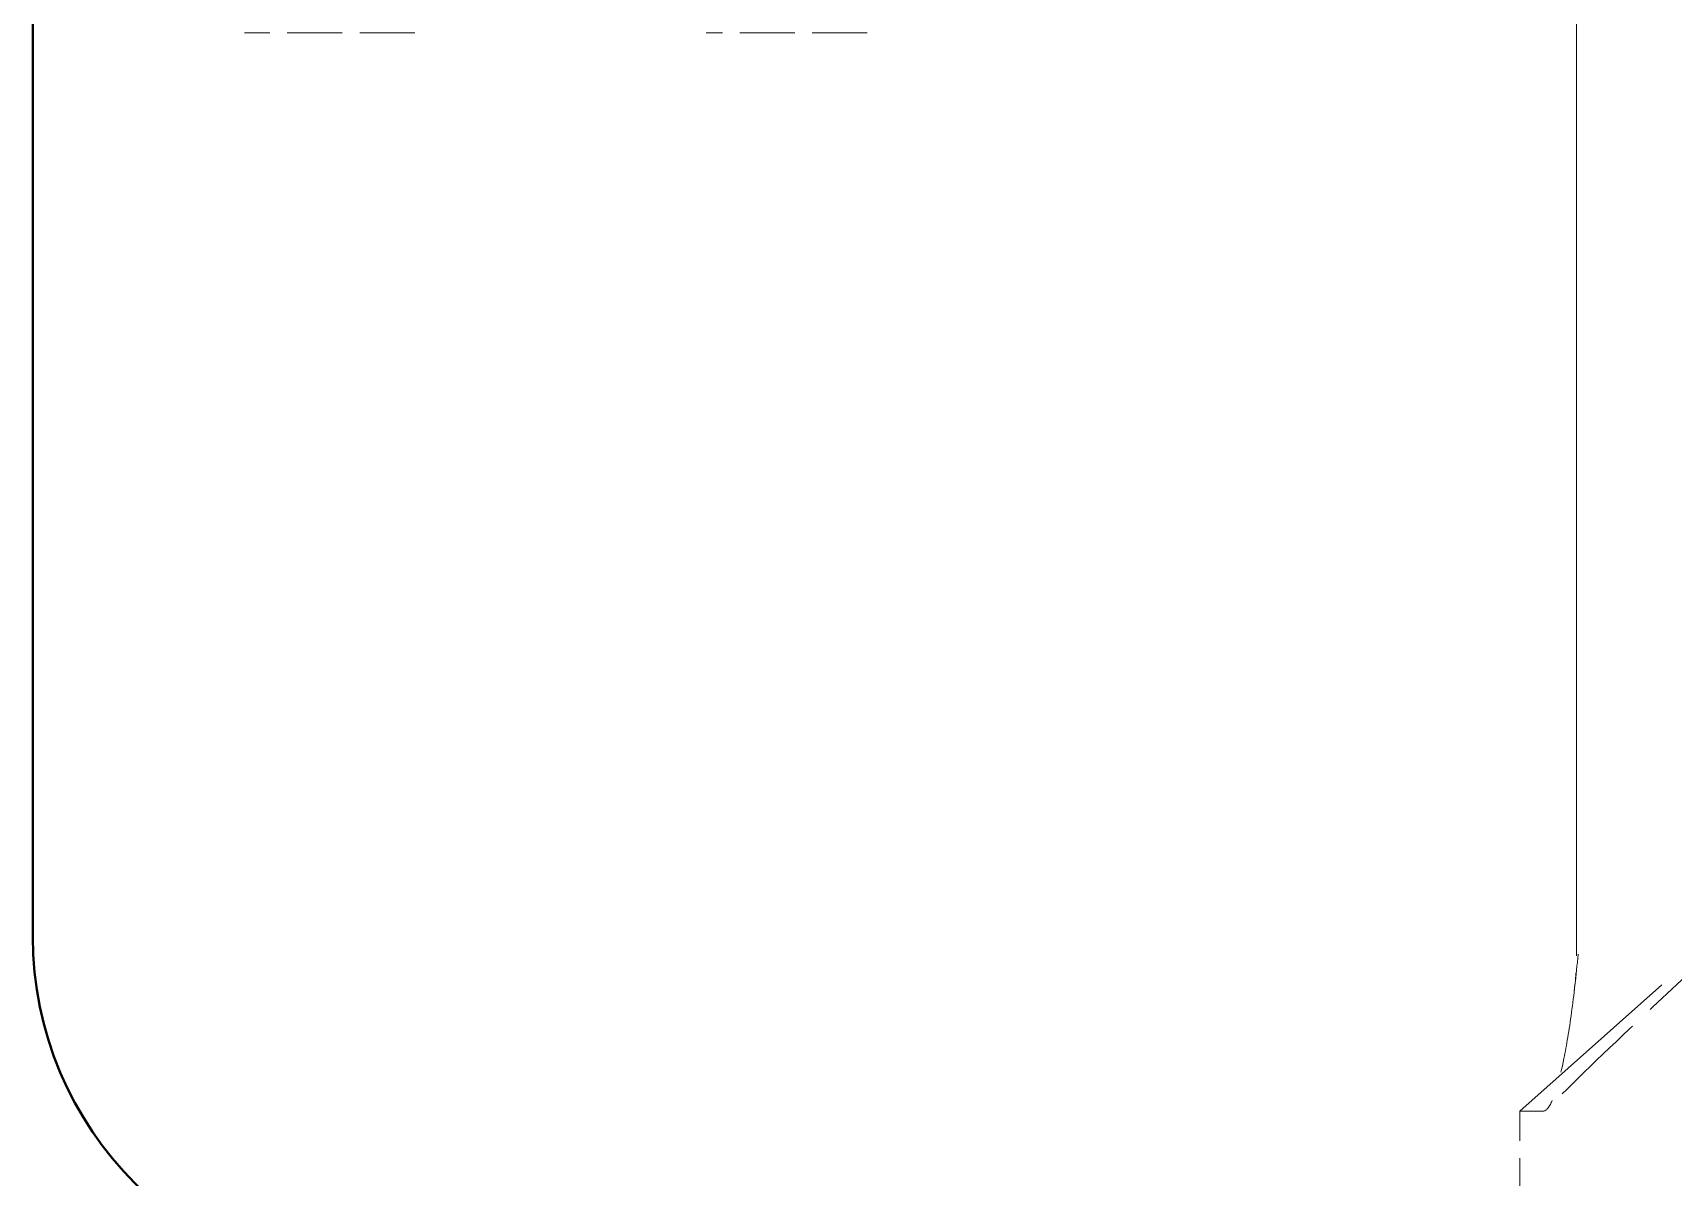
# Model space of a CAD drawing. Header units: millimetres. Extents: x 0 to 51860, y 0 to 5940.
# Drawn here: x 6029.64 to 6039.04, y 1710.37 to 1716.92 of the extents above; entities that cross this region are included whole.
import ezdxf

# ---------------------------------------------------------------- set-up
doc = ezdxf.new("R2010")
doc.units = ezdxf.units.MM
doc.header["$LTSCALE"] = 10
doc.linetypes.add('DASHED', pattern=[0.2067, 0.1654, -0.0413])
doc.layers.add('가려진 것(ISO)', color=2, linetype='DASHED', lineweight=18)
doc.layers.add('가시적인 것(ISO)', color=3, linetype='Continuous', lineweight=40)

msp = doc.modelspace()

# ---------------------------------------------------------------- linework, layer by layer
at = {"layer": '가려진 것(ISO)', "ltscale": 6.872272}
msp.add_line((6038.4868, 1711.6651), (6038.4868, 1747.7463), dxfattribs=at)
at = {"layer": '가려진 것(ISO)', "ltscale": 0.19037}
for p, q in [((6031.8292, 1716.9204), (6030.8533, 1716.9204)), ((6034.4217, 1716.9204), (6033.4985, 1716.9204)), ((6038.1612, 1709.7463), (6038.1612, 1710.7463))]:
    msp.add_line(p, q, dxfattribs=at)
at = {"layer": '가려진 것(ISO)', "ltscale": 0.975612}
msp.add_line((6041.9899, 1714.1496), (6038.1612, 1710.7463), dxfattribs=at)
at = {"layer": '가려진 것(ISO)', "ltscale": 0.626219}
msp.add_line((6038.2963, 1710.7463), (6038.1612, 1710.7463), dxfattribs=at)
at = {"layer": '가려진 것(ISO)', "ltscale": 0.338199}
msp.add_open_spline([(6039.318, 1711.709), (6039.1614, 1711.565), (6039.0103, 1711.4249), (6038.6546, 1711.0904), (6038.4575, 1710.9), (6038.3168, 1710.757)], degree=3, knots=[0, 0, 0, 0, 0.0698719, 0.0698719, 0.1768847, 0.1768847, 0.1768847, 0.1768847], dxfattribs=at)
at = {"layer": '가려진 것(ISO)', "ltscale": 0.412904}
msp.add_open_spline([(6038.4952, 1711.6444), (6038.4838, 1711.5209), (6038.4712, 1711.4101), (6038.4574, 1711.3102), (6038.4435, 1711.2094), (6038.4288, 1711.122), (6038.4139, 1711.048), (6038.3897, 1710.9285), (6038.3653, 1710.8453), (6038.3423, 1710.797), (6038.326, 1710.7628), (6038.3106, 1710.7463), (6038.2963, 1710.7463)], degree=3, knots=[0, 0, 0, 0, 0.454, 0.454, 0.454, 0.91184, 0.91184, 0.91184, 1.651639, 1.651639, 1.651639, 2.174686, 2.174686, 2.174686, 2.174686], dxfattribs=at)
at = {"layer": '가려진 것(ISO)', "ltscale": 0.044415}
msp.add_open_spline([(6038.4734, 1711.4357), (6038.4823, 1711.5114), (6038.4868, 1711.5882), (6038.4868, 1711.6651)], degree=3, dxfattribs=at)
at = {"layer": '가려진 것(ISO)', "ltscale": 0.000399465}
msp.add_open_spline([(6038.4731, 1711.4331), (6038.4732, 1711.434), (6038.4733, 1711.4348), (6038.4734, 1711.4357)], degree=3, dxfattribs=at)
at = {"layer": '가시적인 것(ISO)'}
msp.add_line((6029.6412, 1711.7463), (6029.6412, 1725.0452), dxfattribs=at)
msp.add_arc((6031.6412, 1711.7463), 2, 180, 270, dxfattribs=at)

doc.saveas('drawing.dxf')
